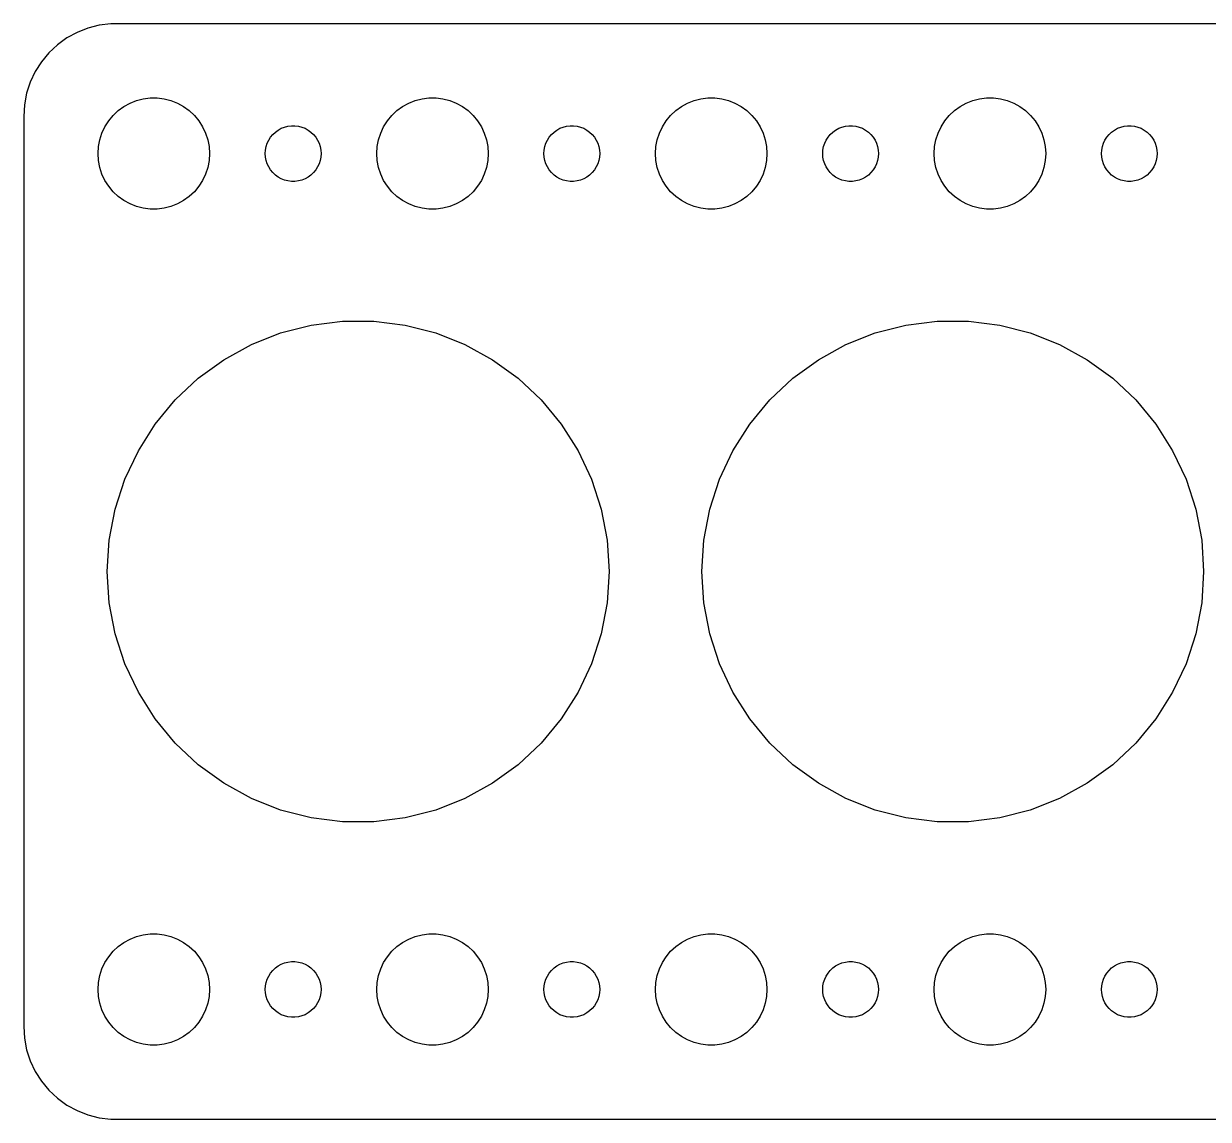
# Model space of a CAD drawing. Header units: metres. Extents: x -82 to 82, y 40 to 98.
# Drawn here: x -82 to -18.2, y 39.5 to 98.5 of the extents above; entities that cross this region are included whole.
import ezdxf

# ---------------------------------------------------------------- set-up
doc = ezdxf.new("R2010")
doc.units = ezdxf.units.M

msp = doc.modelspace()

# ---------------------------------------------------------------- linework, layer by layer
for p, q in [((-78.5451, 98.2553), (-79.1289, 98.0241)), ((-77.9369, 98.4114), (-78.5451, 98.2553)), ((-77.3139, 98.4901), (-77.9369, 98.4114)), ((77.3139, 98.4901), (-77.3139, 98.4901)), ((-79.6791, 97.7216), (-80.1871, 97.3526)), ((-79.1289, 98.0241), (-79.6791, 97.7216)), ((-80.6448, 96.9227), (-81.0451, 96.4389)), ((-80.1871, 97.3526), (-80.6448, 96.9227)), ((-81.0451, 96.4389), (-81.3815, 95.9088)), ((-81.3815, 95.9088), (-81.6489, 95.3406)), ((-81.6489, 95.3406), (-81.8429, 94.7434)), ((-81.8429, 94.7434), (-81.9606, 94.1267)), ((-76.2773, 94.2145), (-75.927, 94.3532)), ((-75.927, 94.3532), (-75.5621, 94.4469)), ((-75.5621, 94.4469), (-75.1884, 94.4941)), ((-75.1884, 94.4941), (-74.8116, 94.4941)), ((-74.8116, 94.4941), (-74.4379, 94.4469)), ((-74.4379, 94.4469), (-74.073, 94.3532)), ((-74.073, 94.3532), (-73.7227, 94.2145)), ((-61.2773, 94.2145), (-60.927, 94.3532)), ((-60.927, 94.3532), (-60.5621, 94.4469)), ((-60.5621, 94.4469), (-60.1884, 94.4941)), ((-60.1884, 94.4941), (-59.8116, 94.4941)), ((-59.8116, 94.4941), (-59.4379, 94.4469)), ((-59.4379, 94.4469), (-59.0729, 94.3532)), ((-59.0729, 94.3532), (-58.7227, 94.2145)), ((-46.2773, 94.2145), (-45.927, 94.3532)), ((-45.927, 94.3532), (-45.5621, 94.4469)), ((-45.5621, 94.4469), (-45.1884, 94.4941)), ((-45.1884, 94.4941), (-44.8116, 94.4941)), ((-44.8116, 94.4941), (-44.4379, 94.4469)), ((-44.4379, 94.4469), (-44.0729, 94.3532)), ((-44.0729, 94.3532), (-43.7227, 94.2145)), ((-31.2773, 94.2145), (-30.927, 94.3532)), ((-30.927, 94.3532), (-30.5621, 94.4469)), ((-30.5621, 94.4469), (-30.1884, 94.4941)), ((-30.1884, 94.4941), (-29.8116, 94.4941)), ((-29.8116, 94.4941), (-29.4379, 94.4469)), ((-29.4379, 94.4469), (-29.0729, 94.3532)), ((-29.0729, 94.3532), (-28.7227, 94.2145)), ((-81.9606, 94.1267), (-82, 93.5)), ((-77.1869, 93.5536), (-76.9123, 93.8115)), ((-76.9123, 93.8115), (-76.6075, 94.033)), ((-76.6075, 94.033), (-76.2773, 94.2145)), ((-73.7227, 94.2145), (-73.3925, 94.033)), ((-73.3925, 94.033), (-73.0877, 93.8115)), ((-73.0877, 93.8115), (-72.8131, 93.5536)), ((-62.1869, 93.5536), (-61.9123, 93.8115)), ((-61.9123, 93.8115), (-61.6075, 94.033)), ((-61.6075, 94.033), (-61.2773, 94.2145)), ((-58.7227, 94.2145), (-58.3925, 94.033)), ((-58.3925, 94.033), (-58.0877, 93.8115)), ((-58.0877, 93.8115), (-57.8131, 93.5536)), ((-47.1869, 93.5536), (-46.9123, 93.8115)), ((-46.9123, 93.8115), (-46.6075, 94.033)), ((-46.6075, 94.033), (-46.2773, 94.2145)), ((-43.7227, 94.2145), (-43.3925, 94.033)), ((-43.3925, 94.033), (-43.0877, 93.8115)), ((-43.0877, 93.8115), (-42.8131, 93.5536)), ((-32.1869, 93.5536), (-31.9123, 93.8115)), ((-31.9123, 93.8115), (-31.6075, 94.033)), ((-31.6075, 94.033), (-31.2773, 94.2145)), ((-28.7227, 94.2145), (-28.3925, 94.033)), ((-28.3925, 94.033), (-28.0877, 93.8115)), ((-28.0877, 93.8115), (-27.8131, 93.5536)), ((-82, 93.5), (-82, 44.5)), ((-77.6289, 92.9453), (-77.427, 93.2634)), ((-77.427, 93.2634), (-77.1869, 93.5536)), ((-72.8131, 93.5536), (-72.573, 93.2634)), ((-72.573, 93.2634), (-72.3711, 92.9453)), ((-62.6289, 92.9453), (-62.427, 93.2634)), ((-62.427, 93.2634), (-62.1869, 93.5536)), ((-57.8131, 93.5536), (-57.5729, 93.2634)), ((-57.5729, 93.2634), (-57.3711, 92.9453)), ((-47.6289, 92.9453), (-47.427, 93.2634)), ((-47.427, 93.2634), (-47.1869, 93.5536)), ((-42.8131, 93.5536), (-42.5729, 93.2634)), ((-42.5729, 93.2634), (-42.3711, 92.9453)), ((-32.6289, 92.9453), (-32.427, 93.2634)), ((-32.427, 93.2634), (-32.1869, 93.5536)), ((-27.8131, 93.5536), (-27.5729, 93.2634)), ((-27.5729, 93.2634), (-27.3711, 92.9453)), ((-77.9057, 92.2461), (-77.7893, 92.6044)), ((-77.7893, 92.6044), (-77.6289, 92.9453)), ((-72.3711, 92.9453), (-72.2107, 92.6044)), ((-72.2107, 92.6044), (-72.0943, 92.2461)), ((-68.7135, 92.3817), (-68.5934, 92.5268)), ((-68.5934, 92.5268), (-68.4561, 92.6558)), ((-68.4561, 92.6558), (-68.3037, 92.7665)), ((-68.3037, 92.7665), (-68.1387, 92.8572)), ((-68.1387, 92.8572), (-67.9635, 92.9266)), ((-67.9635, 92.9266), (-67.7811, 92.9734)), ((-67.7811, 92.9734), (-67.5942, 92.997)), ((-67.5942, 92.997), (-67.4058, 92.997)), ((-67.4058, 92.997), (-67.2189, 92.9734)), ((-67.2189, 92.9734), (-67.0365, 92.9266)), ((-67.0365, 92.9266), (-66.8613, 92.8572)), ((-66.8613, 92.8572), (-66.6963, 92.7665)), ((-66.6963, 92.7665), (-66.5439, 92.6558)), ((-66.5439, 92.6558), (-66.4065, 92.5268)), ((-66.4065, 92.5268), (-66.2865, 92.3817)), ((-62.9057, 92.2461), (-62.7893, 92.6044)), ((-62.7893, 92.6044), (-62.6289, 92.9453)), ((-57.3711, 92.9453), (-57.2107, 92.6044)), ((-57.2107, 92.6044), (-57.0942, 92.2461)), ((-53.7135, 92.3817), (-53.5934, 92.5268)), ((-53.5934, 92.5268), (-53.4561, 92.6558)), ((-53.4561, 92.6558), (-53.3037, 92.7665)), ((-53.3037, 92.7665), (-53.1387, 92.8572)), ((-53.1387, 92.8572), (-52.9635, 92.9266)), ((-52.9635, 92.9266), (-52.7811, 92.9734)), ((-52.7811, 92.9734), (-52.5942, 92.997)), ((-52.5942, 92.997), (-52.4058, 92.997)), ((-52.4058, 92.997), (-52.2189, 92.9734)), ((-52.2189, 92.9734), (-52.0365, 92.9266)), ((-52.0365, 92.9266), (-51.8613, 92.8572)), ((-51.8613, 92.8572), (-51.6963, 92.7665)), ((-51.6963, 92.7665), (-51.5439, 92.6558)), ((-51.5439, 92.6558), (-51.4065, 92.5268)), ((-51.4065, 92.5268), (-51.2865, 92.3817)), ((-47.9057, 92.2461), (-47.7893, 92.6044)), ((-47.7893, 92.6044), (-47.6289, 92.9453)), ((-42.3711, 92.9453), (-42.2107, 92.6044)), ((-42.2107, 92.6044), (-42.0942, 92.2461)), ((-38.7135, 92.3817), (-38.5934, 92.5268)), ((-38.5934, 92.5268), (-38.4561, 92.6558)), ((-38.4561, 92.6558), (-38.3037, 92.7665)), ((-38.3037, 92.7665), (-38.1387, 92.8572)), ((-38.1387, 92.8572), (-37.9635, 92.9266)), ((-37.9635, 92.9266), (-37.7811, 92.9734)), ((-37.7811, 92.9734), (-37.5942, 92.997)), ((-37.5942, 92.997), (-37.4058, 92.997)), ((-37.4058, 92.997), (-37.2189, 92.9734)), ((-37.2189, 92.9734), (-37.0365, 92.9266)), ((-37.0365, 92.9266), (-36.8613, 92.8572)), ((-36.8613, 92.8572), (-36.6963, 92.7665)), ((-36.6963, 92.7665), (-36.5439, 92.6558)), ((-36.5439, 92.6558), (-36.4065, 92.5268)), ((-36.4065, 92.5268), (-36.2865, 92.3817)), ((-32.9057, 92.2461), (-32.7893, 92.6044)), ((-32.7893, 92.6044), (-32.6289, 92.9453)), ((-27.3711, 92.9453), (-27.2107, 92.6044)), ((-27.2107, 92.6044), (-27.0942, 92.2461)), ((-23.7135, 92.3817), (-23.5934, 92.5268)), ((-23.5934, 92.5268), (-23.4561, 92.6558)), ((-23.4561, 92.6558), (-23.3037, 92.7665)), ((-23.3037, 92.7665), (-23.1387, 92.8572)), ((-23.1387, 92.8572), (-22.9635, 92.9266)), ((-22.9635, 92.9266), (-22.7811, 92.9734)), ((-22.7811, 92.9734), (-22.5942, 92.997)), ((-22.5942, 92.997), (-22.4058, 92.997)), ((-22.4058, 92.997), (-22.2189, 92.9734)), ((-22.2189, 92.9734), (-22.0365, 92.9266)), ((-22.0365, 92.9266), (-21.8613, 92.8572)), ((-21.8613, 92.8572), (-21.6963, 92.7665)), ((-21.6963, 92.7665), (-21.5439, 92.6558)), ((-21.5439, 92.6558), (-21.4065, 92.5268)), ((-21.4065, 92.5268), (-21.2865, 92.3817)), ((-78, 91.5), (-77.9763, 91.876)), ((-77.9763, 91.876), (-77.9057, 92.2461)), ((-72.0943, 92.2461), (-72.0237, 91.876)), ((-72.0237, 91.876), (-72, 91.5)), ((-68.9882, 91.688), (-68.9529, 91.873)), ((-68.9529, 91.873), (-68.8947, 92.0522)), ((-68.8947, 92.0522), (-68.8145, 92.2226)), ((-68.8145, 92.2226), (-68.7135, 92.3817)), ((-66.2865, 92.3817), (-66.1855, 92.2226)), ((-66.1855, 92.2226), (-66.1053, 92.0522)), ((-66.1053, 92.0522), (-66.0471, 91.873)), ((-66.0471, 91.873), (-66.0118, 91.688)), ((-63, 91.5), (-62.9763, 91.876)), ((-62.9763, 91.876), (-62.9057, 92.2461)), ((-57.0942, 92.2461), (-57.0237, 91.876)), ((-57.0237, 91.876), (-57, 91.5)), ((-53.9882, 91.688), (-53.9529, 91.873)), ((-53.9529, 91.873), (-53.8947, 92.0522)), ((-53.8947, 92.0522), (-53.8145, 92.2226)), ((-53.8145, 92.2226), (-53.7135, 92.3817)), ((-51.2865, 92.3817), (-51.1855, 92.2226)), ((-51.1855, 92.2226), (-51.1053, 92.0522)), ((-51.1053, 92.0522), (-51.0471, 91.873)), ((-51.0471, 91.873), (-51.0118, 91.688)), ((-48, 91.5), (-47.9763, 91.876)), ((-47.9763, 91.876), (-47.9057, 92.2461)), ((-42.0942, 92.2461), (-42.0237, 91.876)), ((-42.0237, 91.876), (-42, 91.5)), ((-38.9882, 91.688), (-38.9529, 91.873)), ((-38.9529, 91.873), (-38.8947, 92.0522)), ((-38.8947, 92.0522), (-38.8145, 92.2226)), ((-38.8145, 92.2226), (-38.7135, 92.3817)), ((-36.2865, 92.3817), (-36.1855, 92.2226)), ((-36.1855, 92.2226), (-36.1053, 92.0522)), ((-36.1053, 92.0522), (-36.0471, 91.873)), ((-36.0471, 91.873), (-36.0118, 91.688)), ((-33, 91.5), (-32.9763, 91.876)), ((-32.9763, 91.876), (-32.9057, 92.2461)), ((-27.0942, 92.2461), (-27.0237, 91.876)), ((-27.0237, 91.876), (-27, 91.5)), ((-23.9882, 91.688), (-23.9529, 91.873)), ((-23.9529, 91.873), (-23.8947, 92.0522)), ((-23.8947, 92.0522), (-23.8145, 92.2226)), ((-23.8145, 92.2226), (-23.7135, 92.3817)), ((-21.2865, 92.3817), (-21.1855, 92.2226)), ((-21.1855, 92.2226), (-21.1053, 92.0522)), ((-21.1053, 92.0522), (-21.0471, 91.873)), ((-21.0471, 91.873), (-21.0118, 91.688)), ((-77.9763, 91.124), (-78, 91.5)), ((-72, 91.5), (-72.0237, 91.124)), ((-69, 91.5), (-68.9882, 91.688)), ((-68.9882, 91.312), (-69, 91.5)), ((-68.9529, 91.127), (-68.9882, 91.312)), ((-66.0118, 91.312), (-66.0471, 91.127)), ((-66.0118, 91.688), (-66, 91.5)), ((-66, 91.5), (-66.0118, 91.312)), ((-62.9763, 91.124), (-63, 91.5)), ((-57, 91.5), (-57.0237, 91.124)), ((-54, 91.5), (-53.9882, 91.688)), ((-53.9882, 91.312), (-54, 91.5)), ((-53.9529, 91.127), (-53.9882, 91.312)), ((-51.0118, 91.312), (-51.0471, 91.127)), ((-51.0118, 91.688), (-51, 91.5)), ((-51, 91.5), (-51.0118, 91.312)), ((-47.9763, 91.124), (-48, 91.5)), ((-42, 91.5), (-42.0237, 91.124)), ((-39, 91.5), (-38.9882, 91.688)), ((-38.9882, 91.312), (-39, 91.5)), ((-38.9529, 91.127), (-38.9882, 91.312)), ((-36.0118, 91.312), (-36.0471, 91.127)), ((-36.0118, 91.688), (-36, 91.5)), ((-36, 91.5), (-36.0118, 91.312)), ((-32.9763, 91.124), (-33, 91.5)), ((-27, 91.5), (-27.0237, 91.124)), ((-24, 91.5), (-23.9882, 91.688)), ((-23.9882, 91.312), (-24, 91.5)), ((-23.9529, 91.127), (-23.9882, 91.312)), ((-21.0118, 91.312), (-21.0471, 91.127)), ((-21.0118, 91.688), (-21, 91.5)), ((-21, 91.5), (-21.0118, 91.312)), ((-77.9057, 90.7539), (-77.9763, 91.124)), ((-77.7893, 90.3956), (-77.9057, 90.7539)), ((-72.0943, 90.7539), (-72.2107, 90.3956)), ((-72.0237, 91.124), (-72.0943, 90.7539)), ((-68.8947, 90.9478), (-68.9529, 91.127)), ((-68.8145, 90.7774), (-68.8947, 90.9478)), ((-68.7135, 90.6183), (-68.8145, 90.7774)), ((-68.5934, 90.4732), (-68.7135, 90.6183)), ((-66.2865, 90.6183), (-66.4065, 90.4732)), ((-66.1855, 90.7774), (-66.2865, 90.6183)), ((-66.1053, 90.9478), (-66.1855, 90.7774)), ((-66.0471, 91.127), (-66.1053, 90.9478)), ((-62.9057, 90.7539), (-62.9763, 91.124)), ((-62.7893, 90.3956), (-62.9057, 90.7539)), ((-57.0942, 90.7539), (-57.2107, 90.3956)), ((-57.0237, 91.124), (-57.0942, 90.7539)), ((-53.8947, 90.9478), (-53.9529, 91.127)), ((-53.8145, 90.7774), (-53.8947, 90.9478)), ((-53.7135, 90.6183), (-53.8145, 90.7774)), ((-53.5934, 90.4732), (-53.7135, 90.6183)), ((-51.2865, 90.6183), (-51.4065, 90.4732)), ((-51.1855, 90.7774), (-51.2865, 90.6183)), ((-51.1053, 90.9478), (-51.1855, 90.7774)), ((-51.0471, 91.127), (-51.1053, 90.9478)), ((-47.9057, 90.7539), (-47.9763, 91.124)), ((-47.7893, 90.3956), (-47.9057, 90.7539)), ((-42.0942, 90.7539), (-42.2107, 90.3956)), ((-42.0237, 91.124), (-42.0942, 90.7539)), ((-38.8947, 90.9478), (-38.9529, 91.127)), ((-38.8145, 90.7774), (-38.8947, 90.9478)), ((-38.7135, 90.6183), (-38.8145, 90.7774)), ((-38.5934, 90.4732), (-38.7135, 90.6183)), ((-36.2865, 90.6183), (-36.4065, 90.4732)), ((-36.1855, 90.7774), (-36.2865, 90.6183)), ((-36.1053, 90.9478), (-36.1855, 90.7774)), ((-36.0471, 91.127), (-36.1053, 90.9478)), ((-32.9057, 90.7539), (-32.9763, 91.124)), ((-32.7893, 90.3956), (-32.9057, 90.7539)), ((-27.0942, 90.7539), (-27.2107, 90.3956)), ((-27.0237, 91.124), (-27.0942, 90.7539)), ((-23.8947, 90.9478), (-23.9529, 91.127)), ((-23.8145, 90.7774), (-23.8947, 90.9478)), ((-23.7135, 90.6183), (-23.8145, 90.7774)), ((-23.5934, 90.4732), (-23.7135, 90.6183)), ((-21.2865, 90.6183), (-21.4065, 90.4732)), ((-21.1855, 90.7774), (-21.2865, 90.6183)), ((-21.1053, 90.9478), (-21.1855, 90.7774)), ((-21.0471, 91.127), (-21.1053, 90.9478)), ((-77.6289, 90.0547), (-77.7893, 90.3956)), ((-77.427, 89.7366), (-77.6289, 90.0547)), ((-72.3711, 90.0547), (-72.573, 89.7366)), ((-72.2107, 90.3956), (-72.3711, 90.0547)), ((-68.4561, 90.3442), (-68.5934, 90.4732)), ((-68.3037, 90.2335), (-68.4561, 90.3442)), ((-68.1387, 90.1427), (-68.3037, 90.2335)), ((-67.9635, 90.0734), (-68.1387, 90.1427)), ((-67.7811, 90.0266), (-67.9635, 90.0734)), ((-67.5942, 90.003), (-67.7811, 90.0266)), ((-67.4058, 90.003), (-67.5942, 90.003)), ((-67.2189, 90.0266), (-67.4058, 90.003)), ((-67.0365, 90.0734), (-67.2189, 90.0266)), ((-66.8613, 90.1427), (-67.0365, 90.0734)), ((-66.6963, 90.2335), (-66.8613, 90.1427)), ((-66.5439, 90.3442), (-66.6963, 90.2335)), ((-66.4065, 90.4732), (-66.5439, 90.3442)), ((-62.6289, 90.0547), (-62.7893, 90.3956)), ((-62.427, 89.7366), (-62.6289, 90.0547)), ((-57.3711, 90.0547), (-57.5729, 89.7366)), ((-57.2107, 90.3956), (-57.3711, 90.0547)), ((-53.4561, 90.3442), (-53.5934, 90.4732)), ((-53.3037, 90.2335), (-53.4561, 90.3442)), ((-53.1387, 90.1427), (-53.3037, 90.2335)), ((-52.9635, 90.0734), (-53.1387, 90.1427)), ((-52.7811, 90.0266), (-52.9635, 90.0734)), ((-52.5942, 90.003), (-52.7811, 90.0266)), ((-52.4058, 90.003), (-52.5942, 90.003)), ((-52.2189, 90.0266), (-52.4058, 90.003)), ((-52.0365, 90.0734), (-52.2189, 90.0266)), ((-51.8613, 90.1427), (-52.0365, 90.0734)), ((-51.6963, 90.2335), (-51.8613, 90.1427)), ((-51.5439, 90.3442), (-51.6963, 90.2335)), ((-51.4065, 90.4732), (-51.5439, 90.3442)), ((-47.6289, 90.0547), (-47.7893, 90.3956)), ((-47.427, 89.7366), (-47.6289, 90.0547)), ((-42.3711, 90.0547), (-42.5729, 89.7366)), ((-42.2107, 90.3956), (-42.3711, 90.0547)), ((-38.4561, 90.3442), (-38.5934, 90.4732)), ((-38.3037, 90.2335), (-38.4561, 90.3442)), ((-38.1387, 90.1427), (-38.3037, 90.2335)), ((-37.9635, 90.0734), (-38.1387, 90.1427)), ((-37.7811, 90.0266), (-37.9635, 90.0734)), ((-37.5942, 90.003), (-37.7811, 90.0266)), ((-37.4058, 90.003), (-37.5942, 90.003)), ((-37.2189, 90.0266), (-37.4058, 90.003)), ((-37.0365, 90.0734), (-37.2189, 90.0266)), ((-36.8613, 90.1427), (-37.0365, 90.0734)), ((-36.6963, 90.2335), (-36.8613, 90.1427)), ((-36.5439, 90.3442), (-36.6963, 90.2335)), ((-36.4065, 90.4732), (-36.5439, 90.3442)), ((-32.6289, 90.0547), (-32.7893, 90.3956)), ((-32.427, 89.7366), (-32.6289, 90.0547)), ((-27.3711, 90.0547), (-27.5729, 89.7366)), ((-27.2107, 90.3956), (-27.3711, 90.0547)), ((-23.4561, 90.3442), (-23.5934, 90.4732)), ((-23.3037, 90.2335), (-23.4561, 90.3442)), ((-23.1387, 90.1427), (-23.3037, 90.2335)), ((-22.9635, 90.0734), (-23.1387, 90.1427)), ((-22.7811, 90.0266), (-22.9635, 90.0734)), ((-22.5942, 90.003), (-22.7811, 90.0266)), ((-22.4058, 90.003), (-22.5942, 90.003)), ((-22.2189, 90.0266), (-22.4058, 90.003)), ((-22.0365, 90.0734), (-22.2189, 90.0266)), ((-21.8613, 90.1427), (-22.0365, 90.0734)), ((-21.6963, 90.2335), (-21.8613, 90.1427)), ((-21.5439, 90.3442), (-21.6963, 90.2335)), ((-21.4065, 90.4732), (-21.5439, 90.3442)), ((-77.1869, 89.4464), (-77.427, 89.7366)), ((-76.9123, 89.1884), (-77.1869, 89.4464)), ((-72.8131, 89.4464), (-73.0877, 89.1884)), ((-72.573, 89.7366), (-72.8131, 89.4464)), ((-62.1869, 89.4464), (-62.427, 89.7366)), ((-61.9123, 89.1884), (-62.1869, 89.4464)), ((-57.8131, 89.4464), (-58.0877, 89.1884)), ((-57.5729, 89.7366), (-57.8131, 89.4464)), ((-47.1869, 89.4464), (-47.427, 89.7366)), ((-46.9123, 89.1884), (-47.1869, 89.4464)), ((-42.8131, 89.4464), (-43.0877, 89.1884)), ((-42.5729, 89.7366), (-42.8131, 89.4464)), ((-32.1869, 89.4464), (-32.427, 89.7366)), ((-31.9123, 89.1884), (-32.1869, 89.4464)), ((-27.8131, 89.4464), (-28.0877, 89.1884)), ((-27.5729, 89.7366), (-27.8131, 89.4464)), ((-76.6075, 88.967), (-76.9123, 89.1884)), ((-76.2773, 88.7855), (-76.6075, 88.967)), ((-75.927, 88.6468), (-76.2773, 88.7855)), ((-75.5621, 88.5531), (-75.927, 88.6468)), ((-74.073, 88.6468), (-74.4379, 88.5531)), ((-73.7227, 88.7855), (-74.073, 88.6468)), ((-73.3925, 88.967), (-73.7227, 88.7855)), ((-73.0877, 89.1884), (-73.3925, 88.967)), ((-61.6075, 88.967), (-61.9123, 89.1884)), ((-61.2773, 88.7855), (-61.6075, 88.967)), ((-60.927, 88.6468), (-61.2773, 88.7855)), ((-60.5621, 88.5531), (-60.927, 88.6468)), ((-59.0729, 88.6468), (-59.4379, 88.5531)), ((-58.7227, 88.7855), (-59.0729, 88.6468)), ((-58.3925, 88.967), (-58.7227, 88.7855)), ((-58.0877, 89.1884), (-58.3925, 88.967)), ((-46.6075, 88.967), (-46.9123, 89.1884)), ((-46.2773, 88.7855), (-46.6075, 88.967)), ((-45.927, 88.6468), (-46.2773, 88.7855)), ((-45.5621, 88.5531), (-45.927, 88.6468)), ((-44.0729, 88.6468), (-44.4379, 88.5531)), ((-43.7227, 88.7855), (-44.0729, 88.6468)), ((-43.3925, 88.967), (-43.7227, 88.7855)), ((-43.0877, 89.1884), (-43.3925, 88.967)), ((-31.6075, 88.967), (-31.9123, 89.1884)), ((-31.2773, 88.7855), (-31.6075, 88.967)), ((-30.927, 88.6468), (-31.2773, 88.7855)), ((-30.5621, 88.5531), (-30.927, 88.6468)), ((-29.0729, 88.6468), (-29.4379, 88.5531)), ((-28.7227, 88.7855), (-29.0729, 88.6468)), ((-28.3925, 88.967), (-28.7227, 88.7855)), ((-28.0877, 89.1884), (-28.3925, 88.967)), ((-75.1884, 88.5059), (-75.5621, 88.5531)), ((-74.8116, 88.5059), (-75.1884, 88.5059)), ((-74.4379, 88.5531), (-74.8116, 88.5059)), ((-60.1884, 88.5059), (-60.5621, 88.5531)), ((-59.8116, 88.5059), (-60.1884, 88.5059)), ((-59.4379, 88.5531), (-59.8116, 88.5059)), ((-45.1884, 88.5059), (-45.5621, 88.5531)), ((-44.8116, 88.5059), (-45.1884, 88.5059)), ((-44.4379, 88.5531), (-44.8116, 88.5059)), ((-30.1884, 88.5059), (-30.5621, 88.5531)), ((-29.8116, 88.5059), (-30.1884, 88.5059)), ((-29.4379, 88.5531), (-29.8116, 88.5059)), ((-68.1717, 81.8392), (-66.5296, 82.2609)), ((-66.5296, 82.2609), (-64.8477, 82.4734)), ((-64.8477, 82.4734), (-63.1523, 82.4734)), ((-63.1523, 82.4734), (-61.4704, 82.2609)), ((-61.4704, 82.2609), (-59.8283, 81.8392)), ((-36.1717, 81.8392), (-34.5296, 82.2609)), ((-34.5296, 82.2609), (-32.8477, 82.4734)), ((-32.8477, 82.4734), (-31.1523, 82.4734)), ((-31.1523, 82.4734), (-29.4704, 82.2609)), ((-29.4704, 82.2609), (-27.8283, 81.8392)), ((-69.748, 81.2152), (-68.1717, 81.8392)), ((-59.8283, 81.8392), (-58.252, 81.2152)), ((-37.748, 81.2152), (-36.1717, 81.8392)), ((-27.8283, 81.8392), (-26.252, 81.2152)), ((-71.2337, 80.3984), (-69.748, 81.2152)), ((-58.252, 81.2152), (-56.7663, 80.3984)), ((-39.2337, 80.3984), (-37.748, 81.2152)), ((-26.252, 81.2152), (-24.7663, 80.3984)), ((-72.6052, 79.4019), (-71.2337, 80.3984)), ((-56.7663, 80.3984), (-55.3948, 79.4019)), ((-40.6052, 79.4019), (-39.2337, 80.3984)), ((-24.7663, 80.3984), (-23.3948, 79.4019)), ((-73.8411, 78.2414), (-72.6052, 79.4019)), ((-55.3948, 79.4019), (-54.1589, 78.2414)), ((-41.8411, 78.2414), (-40.6052, 79.4019)), ((-23.3948, 79.4019), (-22.1589, 78.2414)), ((-74.9217, 76.9351), (-73.8411, 78.2414)), ((-54.1589, 78.2414), (-53.0783, 76.9351)), ((-42.9217, 76.9351), (-41.8411, 78.2414)), ((-22.1589, 78.2414), (-21.0783, 76.9351)), ((-75.8301, 75.5037), (-74.9217, 76.9351)), ((-53.0783, 76.9351), (-52.1699, 75.5037)), ((-43.8301, 75.5037), (-42.9217, 76.9351)), ((-21.0783, 76.9351), (-20.1698, 75.5037)), ((-76.552, 73.9697), (-75.8301, 75.5037)), ((-52.1699, 75.5037), (-51.448, 73.9697)), ((-44.552, 73.9697), (-43.8301, 75.5037)), ((-20.1698, 75.5037), (-19.448, 73.9697)), ((-77.0759, 72.3573), (-76.552, 73.9697)), ((-51.448, 73.9697), (-50.9241, 72.3573)), ((-45.0759, 72.3573), (-44.552, 73.9697)), ((-19.448, 73.9697), (-18.9241, 72.3573)), ((-77.3935, 70.692), (-77.0759, 72.3573)), ((-50.9241, 72.3573), (-50.6064, 70.692)), ((-45.3935, 70.692), (-45.0759, 72.3573)), ((-18.9241, 72.3573), (-18.6064, 70.692)), ((-77.5, 69), (-77.3935, 70.692)), ((-50.6064, 70.692), (-50.5, 69)), ((-45.5, 69), (-45.3935, 70.692)), ((-18.6064, 70.692), (-18.5, 69)), ((-77.3935, 67.308), (-77.5, 69)), ((-50.5, 69), (-50.6064, 67.308)), ((-45.3935, 67.308), (-45.5, 69)), ((-18.5, 69), (-18.6064, 67.308)), ((-77.0759, 65.6427), (-77.3935, 67.308)), ((-50.6064, 67.308), (-50.9241, 65.6427)), ((-45.0759, 65.6427), (-45.3935, 67.308)), ((-18.6064, 67.308), (-18.9241, 65.6427)), ((-76.552, 64.0303), (-77.0759, 65.6427)), ((-50.9241, 65.6427), (-51.448, 64.0303)), ((-44.552, 64.0303), (-45.0759, 65.6427)), ((-18.9241, 65.6427), (-19.448, 64.0303)), ((-75.8301, 62.4963), (-76.552, 64.0303)), ((-51.448, 64.0303), (-52.1699, 62.4963)), ((-43.8301, 62.4963), (-44.552, 64.0303)), ((-19.448, 64.0303), (-20.1698, 62.4963)), ((-74.9217, 61.0649), (-75.8301, 62.4963)), ((-52.1699, 62.4963), (-53.0783, 61.0649)), ((-42.9217, 61.0649), (-43.8301, 62.4963)), ((-20.1698, 62.4963), (-21.0783, 61.0649)), ((-73.8411, 59.7586), (-74.9217, 61.0649)), ((-53.0783, 61.0649), (-54.1589, 59.7586)), ((-41.8411, 59.7586), (-42.9217, 61.0649)), ((-21.0783, 61.0649), (-22.1589, 59.7586)), ((-72.6052, 58.5981), (-73.8411, 59.7586)), ((-54.1589, 59.7586), (-55.3948, 58.5981)), ((-40.6052, 58.5981), (-41.8411, 59.7586)), ((-22.1589, 59.7586), (-23.3948, 58.5981)), ((-71.2337, 57.6016), (-72.6052, 58.5981)), ((-55.3948, 58.5981), (-56.7663, 57.6016)), ((-39.2337, 57.6016), (-40.6052, 58.5981)), ((-23.3948, 58.5981), (-24.7663, 57.6016)), ((-69.748, 56.7848), (-71.2337, 57.6016)), ((-56.7663, 57.6016), (-58.252, 56.7848)), ((-37.748, 56.7848), (-39.2337, 57.6016)), ((-24.7663, 57.6016), (-26.252, 56.7848)), ((-68.1717, 56.1608), (-69.748, 56.7848)), ((-58.252, 56.7848), (-59.8283, 56.1608)), ((-36.1717, 56.1608), (-37.748, 56.7848)), ((-26.252, 56.7848), (-27.8283, 56.1608)), ((-66.5296, 55.7391), (-68.1717, 56.1608)), ((-59.8283, 56.1608), (-61.4704, 55.7391)), ((-34.5296, 55.7391), (-36.1717, 56.1608)), ((-27.8283, 56.1608), (-29.4704, 55.7391)), ((-64.8477, 55.5266), (-66.5296, 55.7391)), ((-63.1523, 55.5266), (-64.8477, 55.5266)), ((-61.4704, 55.7391), (-63.1523, 55.5266)), ((-32.8477, 55.5266), (-34.5296, 55.7391)), ((-31.1523, 55.5266), (-32.8477, 55.5266)), ((-29.4704, 55.7391), (-31.1523, 55.5266)), ((-76.6075, 49.033), (-76.2773, 49.2145)), ((-76.2773, 49.2145), (-75.927, 49.3532)), ((-75.927, 49.3532), (-75.5621, 49.4469)), ((-75.5621, 49.4469), (-75.1884, 49.4941)), ((-75.1884, 49.4941), (-74.8116, 49.4941)), ((-74.8116, 49.4941), (-74.4379, 49.4469)), ((-74.4379, 49.4469), (-74.073, 49.3532)), ((-74.073, 49.3532), (-73.7227, 49.2145)), ((-73.7227, 49.2145), (-73.3925, 49.033)), ((-61.6075, 49.033), (-61.2773, 49.2145)), ((-61.2773, 49.2145), (-60.927, 49.3532)), ((-60.927, 49.3532), (-60.5621, 49.4469)), ((-60.5621, 49.4469), (-60.1884, 49.4941)), ((-60.1884, 49.4941), (-59.8116, 49.4941)), ((-59.8116, 49.4941), (-59.4379, 49.4469)), ((-59.4379, 49.4469), (-59.0729, 49.3532)), ((-59.0729, 49.3532), (-58.7227, 49.2145)), ((-58.7227, 49.2145), (-58.3925, 49.033)), ((-46.6075, 49.033), (-46.2773, 49.2145)), ((-46.2773, 49.2145), (-45.927, 49.3532)), ((-45.927, 49.3532), (-45.5621, 49.4469)), ((-45.5621, 49.4469), (-45.1884, 49.4941)), ((-45.1884, 49.4941), (-44.8116, 49.4941)), ((-44.8116, 49.4941), (-44.4379, 49.4469)), ((-44.4379, 49.4469), (-44.0729, 49.3532)), ((-44.0729, 49.3532), (-43.7227, 49.2145)), ((-43.7227, 49.2145), (-43.3925, 49.033)), ((-31.6075, 49.033), (-31.2773, 49.2145)), ((-31.2773, 49.2145), (-30.927, 49.3532)), ((-30.927, 49.3532), (-30.5621, 49.4469)), ((-30.5621, 49.4469), (-30.1884, 49.4941)), ((-30.1884, 49.4941), (-29.8116, 49.4941)), ((-29.8116, 49.4941), (-29.4379, 49.4469)), ((-29.4379, 49.4469), (-29.0729, 49.3532)), ((-29.0729, 49.3532), (-28.7227, 49.2145)), ((-28.7227, 49.2145), (-28.3925, 49.033)), ((-77.427, 48.2634), (-77.1869, 48.5536)), ((-77.1869, 48.5536), (-76.9123, 48.8116)), ((-76.9123, 48.8116), (-76.6075, 49.033)), ((-73.3925, 49.033), (-73.0877, 48.8116)), ((-73.0877, 48.8116), (-72.8131, 48.5536)), ((-72.8131, 48.5536), (-72.573, 48.2634)), ((-62.427, 48.2634), (-62.1869, 48.5536)), ((-62.1869, 48.5536), (-61.9123, 48.8116)), ((-61.9123, 48.8116), (-61.6075, 49.033)), ((-58.3925, 49.033), (-58.0877, 48.8116)), ((-58.0877, 48.8116), (-57.8131, 48.5536)), ((-57.8131, 48.5536), (-57.5729, 48.2634)), ((-47.427, 48.2634), (-47.1869, 48.5536)), ((-47.1869, 48.5536), (-46.9123, 48.8116)), ((-46.9123, 48.8116), (-46.6075, 49.033)), ((-43.3925, 49.033), (-43.0877, 48.8116)), ((-43.0877, 48.8116), (-42.8131, 48.5536)), ((-42.8131, 48.5536), (-42.5729, 48.2634)), ((-32.427, 48.2634), (-32.1869, 48.5536)), ((-32.1869, 48.5536), (-31.9123, 48.8116)), ((-31.9123, 48.8116), (-31.6075, 49.033)), ((-28.3925, 49.033), (-28.0877, 48.8116)), ((-28.0877, 48.8116), (-27.8131, 48.5536)), ((-27.8131, 48.5536), (-27.5729, 48.2634)), ((-77.7893, 47.6044), (-77.6289, 47.9453)), ((-77.6289, 47.9453), (-77.427, 48.2634)), ((-72.573, 48.2634), (-72.3711, 47.9453)), ((-72.3711, 47.9453), (-72.2107, 47.6044)), ((-68.3037, 47.7665), (-68.1387, 47.8573)), ((-68.1387, 47.8573), (-67.9635, 47.9266)), ((-67.9635, 47.9266), (-67.7811, 47.9734)), ((-67.7811, 47.9734), (-67.5942, 47.997)), ((-67.5942, 47.997), (-67.4058, 47.997)), ((-67.4058, 47.997), (-67.2189, 47.9734)), ((-67.2189, 47.9734), (-67.0365, 47.9266)), ((-67.0365, 47.9266), (-66.8613, 47.8573)), ((-66.8613, 47.8573), (-66.6963, 47.7665)), ((-62.7893, 47.6044), (-62.6289, 47.9453)), ((-62.6289, 47.9453), (-62.427, 48.2634)), ((-57.5729, 48.2634), (-57.3711, 47.9453)), ((-57.3711, 47.9453), (-57.2107, 47.6044)), ((-53.3037, 47.7665), (-53.1387, 47.8573)), ((-53.1387, 47.8573), (-52.9635, 47.9266)), ((-52.9635, 47.9266), (-52.7811, 47.9734)), ((-52.7811, 47.9734), (-52.5942, 47.997)), ((-52.5942, 47.997), (-52.4058, 47.997)), ((-52.4058, 47.997), (-52.2189, 47.9734)), ((-52.2189, 47.9734), (-52.0365, 47.9266)), ((-52.0365, 47.9266), (-51.8613, 47.8573)), ((-51.8613, 47.8573), (-51.6963, 47.7665)), ((-47.7893, 47.6044), (-47.6289, 47.9453)), ((-47.6289, 47.9453), (-47.427, 48.2634)), ((-42.5729, 48.2634), (-42.3711, 47.9453)), ((-42.3711, 47.9453), (-42.2107, 47.6044)), ((-38.3037, 47.7665), (-38.1387, 47.8573)), ((-38.1387, 47.8573), (-37.9635, 47.9266)), ((-37.9635, 47.9266), (-37.7811, 47.9734)), ((-37.7811, 47.9734), (-37.5942, 47.997)), ((-37.5942, 47.997), (-37.4058, 47.997)), ((-37.4058, 47.997), (-37.2189, 47.9734)), ((-37.2189, 47.9734), (-37.0365, 47.9266)), ((-37.0365, 47.9266), (-36.8613, 47.8573)), ((-36.8613, 47.8573), (-36.6963, 47.7665)), ((-32.7893, 47.6044), (-32.6289, 47.9453)), ((-32.6289, 47.9453), (-32.427, 48.2634)), ((-27.5729, 48.2634), (-27.3711, 47.9453)), ((-27.3711, 47.9453), (-27.2107, 47.6044)), ((-23.3037, 47.7665), (-23.1387, 47.8573)), ((-23.1387, 47.8573), (-22.9635, 47.9266)), ((-22.9635, 47.9266), (-22.7811, 47.9734)), ((-22.7811, 47.9734), (-22.5942, 47.997)), ((-22.5942, 47.997), (-22.4058, 47.997)), ((-22.4058, 47.997), (-22.2189, 47.9734)), ((-22.2189, 47.9734), (-22.0365, 47.9266)), ((-22.0365, 47.9266), (-21.8613, 47.8573)), ((-21.8613, 47.8573), (-21.6963, 47.7665)), ((-77.9763, 46.876), (-77.9057, 47.2461)), ((-77.9057, 47.2461), (-77.7893, 47.6044)), ((-72.2107, 47.6044), (-72.0943, 47.2461)), ((-72.0943, 47.2461), (-72.0237, 46.876)), ((-68.8947, 47.0522), (-68.8145, 47.2226)), ((-68.8145, 47.2226), (-68.7135, 47.3817)), ((-68.7135, 47.3817), (-68.5934, 47.5268)), ((-68.5934, 47.5268), (-68.4561, 47.6558)), ((-68.4561, 47.6558), (-68.3037, 47.7665)), ((-66.6963, 47.7665), (-66.5439, 47.6558)), ((-66.5439, 47.6558), (-66.4065, 47.5268)), ((-66.4065, 47.5268), (-66.2865, 47.3817)), ((-66.2865, 47.3817), (-66.1855, 47.2226)), ((-66.1855, 47.2226), (-66.1053, 47.0522)), ((-62.9763, 46.876), (-62.9057, 47.2461)), ((-62.9057, 47.2461), (-62.7893, 47.6044)), ((-57.2107, 47.6044), (-57.0942, 47.2461)), ((-57.0942, 47.2461), (-57.0237, 46.876)), ((-53.8947, 47.0522), (-53.8145, 47.2226)), ((-53.8145, 47.2226), (-53.7135, 47.3817)), ((-53.7135, 47.3817), (-53.5934, 47.5268)), ((-53.5934, 47.5268), (-53.4561, 47.6558)), ((-53.4561, 47.6558), (-53.3037, 47.7665)), ((-51.6963, 47.7665), (-51.5439, 47.6558)), ((-51.5439, 47.6558), (-51.4065, 47.5268)), ((-51.4065, 47.5268), (-51.2865, 47.3817)), ((-51.2865, 47.3817), (-51.1855, 47.2226)), ((-51.1855, 47.2226), (-51.1053, 47.0522)), ((-47.9763, 46.876), (-47.9057, 47.2461)), ((-47.9057, 47.2461), (-47.7893, 47.6044)), ((-42.2107, 47.6044), (-42.0942, 47.2461)), ((-42.0942, 47.2461), (-42.0237, 46.876)), ((-38.8947, 47.0522), (-38.8145, 47.2226)), ((-38.8145, 47.2226), (-38.7135, 47.3817)), ((-38.7135, 47.3817), (-38.5934, 47.5268)), ((-38.5934, 47.5268), (-38.4561, 47.6558)), ((-38.4561, 47.6558), (-38.3037, 47.7665)), ((-36.6963, 47.7665), (-36.5439, 47.6558)), ((-36.5439, 47.6558), (-36.4065, 47.5268)), ((-36.4065, 47.5268), (-36.2865, 47.3817)), ((-36.2865, 47.3817), (-36.1855, 47.2226)), ((-36.1855, 47.2226), (-36.1053, 47.0522)), ((-32.9763, 46.876), (-32.9057, 47.2461)), ((-32.9057, 47.2461), (-32.7893, 47.6044)), ((-27.2107, 47.6044), (-27.0942, 47.2461)), ((-27.0942, 47.2461), (-27.0237, 46.876)), ((-23.8947, 47.0522), (-23.8145, 47.2226)), ((-23.8145, 47.2226), (-23.7135, 47.3817)), ((-23.7135, 47.3817), (-23.5934, 47.5268)), ((-23.5934, 47.5268), (-23.4561, 47.6558)), ((-23.4561, 47.6558), (-23.3037, 47.7665)), ((-21.6963, 47.7665), (-21.5439, 47.6558)), ((-21.5439, 47.6558), (-21.4065, 47.5268)), ((-21.4065, 47.5268), (-21.2865, 47.3817)), ((-21.2865, 47.3817), (-21.1855, 47.2226)), ((-21.1855, 47.2226), (-21.1053, 47.0522)), ((-78, 46.5), (-77.9763, 46.876)), ((-72.0237, 46.876), (-72, 46.5)), ((-69, 46.5), (-68.9882, 46.688)), ((-68.9882, 46.688), (-68.9529, 46.873)), ((-68.9529, 46.873), (-68.8947, 47.0522)), ((-66.1053, 47.0522), (-66.0471, 46.873)), ((-66.0471, 46.873), (-66.0118, 46.688)), ((-66.0118, 46.688), (-66, 46.5)), ((-63, 46.5), (-62.9763, 46.876)), ((-57.0237, 46.876), (-57, 46.5)), ((-54, 46.5), (-53.9882, 46.688)), ((-53.9882, 46.688), (-53.9529, 46.873)), ((-53.9529, 46.873), (-53.8947, 47.0522)), ((-51.1053, 47.0522), (-51.0471, 46.873)), ((-51.0471, 46.873), (-51.0118, 46.688)), ((-51.0118, 46.688), (-51, 46.5)), ((-48, 46.5), (-47.9763, 46.876)), ((-42.0237, 46.876), (-42, 46.5)), ((-39, 46.5), (-38.9882, 46.688)), ((-38.9882, 46.688), (-38.9529, 46.873)), ((-38.9529, 46.873), (-38.8947, 47.0522)), ((-36.1053, 47.0522), (-36.0471, 46.873)), ((-36.0471, 46.873), (-36.0118, 46.688)), ((-36.0118, 46.688), (-36, 46.5)), ((-33, 46.5), (-32.9763, 46.876)), ((-27.0237, 46.876), (-27, 46.5)), ((-24, 46.5), (-23.9882, 46.688)), ((-23.9882, 46.688), (-23.9529, 46.873)), ((-23.9529, 46.873), (-23.8947, 47.0522)), ((-21.1053, 47.0522), (-21.0471, 46.873)), ((-21.0471, 46.873), (-21.0118, 46.688)), ((-21.0118, 46.688), (-21, 46.5)), ((-77.9763, 46.124), (-78, 46.5)), ((-77.9057, 45.7539), (-77.9763, 46.124)), ((-72.0237, 46.124), (-72.0943, 45.7539)), ((-72, 46.5), (-72.0237, 46.124)), ((-68.9882, 46.312), (-69, 46.5)), ((-68.9529, 46.127), (-68.9882, 46.312)), ((-68.8947, 45.9478), (-68.9529, 46.127)), ((-68.8145, 45.7774), (-68.8947, 45.9478)), ((-66.1053, 45.9478), (-66.1855, 45.7774)), ((-66.0471, 46.127), (-66.1053, 45.9478)), ((-66.0118, 46.312), (-66.0471, 46.127)), ((-66, 46.5), (-66.0118, 46.312)), ((-62.9763, 46.124), (-63, 46.5)), ((-62.9057, 45.7539), (-62.9763, 46.124)), ((-57.0237, 46.124), (-57.0942, 45.7539)), ((-57, 46.5), (-57.0237, 46.124)), ((-53.9882, 46.312), (-54, 46.5)), ((-53.9529, 46.127), (-53.9882, 46.312)), ((-53.8947, 45.9478), (-53.9529, 46.127)), ((-53.8145, 45.7774), (-53.8947, 45.9478)), ((-51.1053, 45.9478), (-51.1855, 45.7774)), ((-51.0471, 46.127), (-51.1053, 45.9478)), ((-51.0118, 46.312), (-51.0471, 46.127)), ((-51, 46.5), (-51.0118, 46.312)), ((-47.9763, 46.124), (-48, 46.5)), ((-47.9057, 45.7539), (-47.9763, 46.124)), ((-42.0237, 46.124), (-42.0942, 45.7539)), ((-42, 46.5), (-42.0237, 46.124)), ((-38.9882, 46.312), (-39, 46.5)), ((-38.9529, 46.127), (-38.9882, 46.312)), ((-38.8947, 45.9478), (-38.9529, 46.127)), ((-38.8145, 45.7774), (-38.8947, 45.9478)), ((-36.1053, 45.9478), (-36.1855, 45.7774)), ((-36.0471, 46.127), (-36.1053, 45.9478)), ((-36.0118, 46.312), (-36.0471, 46.127)), ((-36, 46.5), (-36.0118, 46.312)), ((-32.9763, 46.124), (-33, 46.5)), ((-32.9057, 45.7539), (-32.9763, 46.124)), ((-27.0237, 46.124), (-27.0942, 45.7539)), ((-27, 46.5), (-27.0237, 46.124)), ((-23.9882, 46.312), (-24, 46.5)), ((-23.9529, 46.127), (-23.9882, 46.312)), ((-23.8947, 45.9478), (-23.9529, 46.127)), ((-23.8145, 45.7774), (-23.8947, 45.9478)), ((-21.1053, 45.9478), (-21.1855, 45.7774)), ((-21.0471, 46.127), (-21.1053, 45.9478)), ((-21.0118, 46.312), (-21.0471, 46.127)), ((-21, 46.5), (-21.0118, 46.312)), ((-77.7893, 45.3956), (-77.9057, 45.7539)), ((-77.6289, 45.0547), (-77.7893, 45.3956)), ((-72.2107, 45.3956), (-72.3711, 45.0547)), ((-72.0943, 45.7539), (-72.2107, 45.3956)), ((-68.7135, 45.6183), (-68.8145, 45.7774)), ((-68.5934, 45.4732), (-68.7135, 45.6183)), ((-68.4561, 45.3442), (-68.5934, 45.4732)), ((-68.3037, 45.2335), (-68.4561, 45.3442)), ((-66.5439, 45.3442), (-66.6963, 45.2335)), ((-66.4065, 45.4732), (-66.5439, 45.3442)), ((-66.2865, 45.6183), (-66.4065, 45.4732)), ((-66.1855, 45.7774), (-66.2865, 45.6183)), ((-62.7893, 45.3956), (-62.9057, 45.7539)), ((-62.6289, 45.0547), (-62.7893, 45.3956)), ((-57.2107, 45.3956), (-57.3711, 45.0547)), ((-57.0942, 45.7539), (-57.2107, 45.3956)), ((-53.7135, 45.6183), (-53.8145, 45.7774)), ((-53.5934, 45.4732), (-53.7135, 45.6183)), ((-53.4561, 45.3442), (-53.5934, 45.4732)), ((-53.3037, 45.2335), (-53.4561, 45.3442)), ((-51.5439, 45.3442), (-51.6963, 45.2335)), ((-51.4065, 45.4732), (-51.5439, 45.3442)), ((-51.2865, 45.6183), (-51.4065, 45.4732)), ((-51.1855, 45.7774), (-51.2865, 45.6183)), ((-47.7893, 45.3956), (-47.9057, 45.7539)), ((-47.6289, 45.0547), (-47.7893, 45.3956)), ((-42.2107, 45.3956), (-42.3711, 45.0547)), ((-42.0942, 45.7539), (-42.2107, 45.3956)), ((-38.7135, 45.6183), (-38.8145, 45.7774)), ((-38.5934, 45.4732), (-38.7135, 45.6183)), ((-38.4561, 45.3442), (-38.5934, 45.4732)), ((-38.3037, 45.2335), (-38.4561, 45.3442)), ((-36.5439, 45.3442), (-36.6963, 45.2335)), ((-36.4065, 45.4732), (-36.5439, 45.3442)), ((-36.2865, 45.6183), (-36.4065, 45.4732)), ((-36.1855, 45.7774), (-36.2865, 45.6183)), ((-32.7893, 45.3956), (-32.9057, 45.7539)), ((-32.6289, 45.0547), (-32.7893, 45.3956)), ((-27.2107, 45.3956), (-27.3711, 45.0547)), ((-27.0942, 45.7539), (-27.2107, 45.3956)), ((-23.7135, 45.6183), (-23.8145, 45.7774)), ((-23.5934, 45.4732), (-23.7135, 45.6183)), ((-23.4561, 45.3442), (-23.5934, 45.4732)), ((-23.3037, 45.2335), (-23.4561, 45.3442)), ((-21.5439, 45.3442), (-21.6963, 45.2335)), ((-21.4065, 45.4732), (-21.5439, 45.3442)), ((-21.2865, 45.6183), (-21.4065, 45.4732)), ((-21.1855, 45.7774), (-21.2865, 45.6183)), ((-77.427, 44.7366), (-77.6289, 45.0547)), ((-77.1869, 44.4464), (-77.427, 44.7366)), ((-72.573, 44.7366), (-72.8131, 44.4464)), ((-72.3711, 45.0547), (-72.573, 44.7366)), ((-68.1387, 45.1428), (-68.3037, 45.2335)), ((-67.9635, 45.0734), (-68.1387, 45.1428)), ((-67.7811, 45.0266), (-67.9635, 45.0734)), ((-67.5942, 45.003), (-67.7811, 45.0266)), ((-67.4058, 45.003), (-67.5942, 45.003)), ((-67.2189, 45.0266), (-67.4058, 45.003)), ((-67.0365, 45.0734), (-67.2189, 45.0266)), ((-66.8613, 45.1428), (-67.0365, 45.0734)), ((-66.6963, 45.2335), (-66.8613, 45.1428)), ((-62.427, 44.7366), (-62.6289, 45.0547)), ((-62.1869, 44.4464), (-62.427, 44.7366)), ((-57.5729, 44.7366), (-57.8131, 44.4464)), ((-57.3711, 45.0547), (-57.5729, 44.7366)), ((-53.1387, 45.1428), (-53.3037, 45.2335)), ((-52.9635, 45.0734), (-53.1387, 45.1428)), ((-52.7811, 45.0266), (-52.9635, 45.0734)), ((-52.5942, 45.003), (-52.7811, 45.0266)), ((-52.4058, 45.003), (-52.5942, 45.003)), ((-52.2189, 45.0266), (-52.4058, 45.003)), ((-52.0365, 45.0734), (-52.2189, 45.0266)), ((-51.8613, 45.1428), (-52.0365, 45.0734)), ((-51.6963, 45.2335), (-51.8613, 45.1428)), ((-47.427, 44.7366), (-47.6289, 45.0547)), ((-47.1869, 44.4464), (-47.427, 44.7366)), ((-42.5729, 44.7366), (-42.8131, 44.4464)), ((-42.3711, 45.0547), (-42.5729, 44.7366)), ((-38.1387, 45.1428), (-38.3037, 45.2335)), ((-37.9635, 45.0734), (-38.1387, 45.1428)), ((-37.7811, 45.0266), (-37.9635, 45.0734)), ((-37.5942, 45.003), (-37.7811, 45.0266)), ((-37.4058, 45.003), (-37.5942, 45.003)), ((-37.2189, 45.0266), (-37.4058, 45.003)), ((-37.0365, 45.0734), (-37.2189, 45.0266)), ((-36.8613, 45.1428), (-37.0365, 45.0734)), ((-36.6963, 45.2335), (-36.8613, 45.1428)), ((-32.427, 44.7366), (-32.6289, 45.0547)), ((-32.1869, 44.4464), (-32.427, 44.7366)), ((-27.5729, 44.7366), (-27.8131, 44.4464)), ((-27.3711, 45.0547), (-27.5729, 44.7366)), ((-23.1387, 45.1428), (-23.3037, 45.2335)), ((-22.9635, 45.0734), (-23.1387, 45.1428)), ((-22.7811, 45.0266), (-22.9635, 45.0734)), ((-22.5942, 45.003), (-22.7811, 45.0266)), ((-22.4058, 45.003), (-22.5942, 45.003)), ((-22.2189, 45.0266), (-22.4058, 45.003)), ((-22.0365, 45.0734), (-22.2189, 45.0266)), ((-21.8613, 45.1428), (-22.0365, 45.0734)), ((-21.6963, 45.2335), (-21.8613, 45.1428)), ((-82, 44.5), (-81.9606, 43.8733)), ((-76.9123, 44.1885), (-77.1869, 44.4464)), ((-76.6075, 43.967), (-76.9123, 44.1885)), ((-73.0877, 44.1885), (-73.3925, 43.967)), ((-72.8131, 44.4464), (-73.0877, 44.1885)), ((-61.9123, 44.1885), (-62.1869, 44.4464)), ((-61.6075, 43.967), (-61.9123, 44.1885)), ((-58.0877, 44.1885), (-58.3925, 43.967)), ((-57.8131, 44.4464), (-58.0877, 44.1885)), ((-46.9123, 44.1885), (-47.1869, 44.4464)), ((-46.6075, 43.967), (-46.9123, 44.1885)), ((-43.0877, 44.1885), (-43.3925, 43.967)), ((-42.8131, 44.4464), (-43.0877, 44.1885)), ((-31.9123, 44.1885), (-32.1869, 44.4464)), ((-31.6075, 43.967), (-31.9123, 44.1885)), ((-28.0877, 44.1885), (-28.3925, 43.967)), ((-27.8131, 44.4464), (-28.0877, 44.1885)), ((-81.9606, 43.8733), (-81.8429, 43.2566)), ((-76.2773, 43.7855), (-76.6075, 43.967)), ((-75.927, 43.6468), (-76.2773, 43.7855)), ((-75.5621, 43.5531), (-75.927, 43.6468)), ((-75.1884, 43.5059), (-75.5621, 43.5531)), ((-74.8116, 43.5059), (-75.1884, 43.5059)), ((-74.4379, 43.5531), (-74.8116, 43.5059)), ((-74.073, 43.6468), (-74.4379, 43.5531)), ((-73.7227, 43.7855), (-74.073, 43.6468)), ((-73.3925, 43.967), (-73.7227, 43.7855)), ((-61.2773, 43.7855), (-61.6075, 43.967)), ((-60.927, 43.6468), (-61.2773, 43.7855)), ((-60.5621, 43.5531), (-60.927, 43.6468)), ((-60.1884, 43.5059), (-60.5621, 43.5531)), ((-59.8116, 43.5059), (-60.1884, 43.5059)), ((-59.4379, 43.5531), (-59.8116, 43.5059)), ((-59.0729, 43.6468), (-59.4379, 43.5531)), ((-58.7227, 43.7855), (-59.0729, 43.6468)), ((-58.3925, 43.967), (-58.7227, 43.7855)), ((-46.2773, 43.7855), (-46.6075, 43.967)), ((-45.927, 43.6468), (-46.2773, 43.7855)), ((-45.5621, 43.5531), (-45.927, 43.6468)), ((-45.1884, 43.5059), (-45.5621, 43.5531)), ((-44.8116, 43.5059), (-45.1884, 43.5059)), ((-44.4379, 43.5531), (-44.8116, 43.5059)), ((-44.0729, 43.6468), (-44.4379, 43.5531)), ((-43.7227, 43.7855), (-44.0729, 43.6468)), ((-43.3925, 43.967), (-43.7227, 43.7855)), ((-31.2773, 43.7855), (-31.6075, 43.967)), ((-30.927, 43.6468), (-31.2773, 43.7855)), ((-30.5621, 43.5531), (-30.927, 43.6468)), ((-30.1884, 43.5059), (-30.5621, 43.5531)), ((-29.8116, 43.5059), (-30.1884, 43.5059)), ((-29.4379, 43.5531), (-29.8116, 43.5059)), ((-29.0729, 43.6468), (-29.4379, 43.5531)), ((-28.7227, 43.7855), (-29.0729, 43.6468)), ((-28.3925, 43.967), (-28.7227, 43.7855)), ((-81.8429, 43.2566), (-81.6489, 42.6594)), ((-81.6489, 42.6594), (-81.3815, 42.0912)), ((-81.3815, 42.0912), (-81.0451, 41.5611)), ((-81.0451, 41.5611), (-80.6448, 41.0773)), ((-80.6448, 41.0773), (-80.1871, 40.6474)), ((-80.1871, 40.6474), (-79.6791, 40.2784)), ((-79.6791, 40.2784), (-79.1289, 39.9759)), ((-79.1289, 39.9759), (-78.5451, 39.7447)), ((-78.5451, 39.7447), (-77.9369, 39.5886)), ((-77.9369, 39.5886), (-77.3139, 39.5099)), ((-77.3139, 39.5099), (77.3139, 39.5099))]:
    msp.add_line(p, q)

doc.saveas('drawing.dxf')
